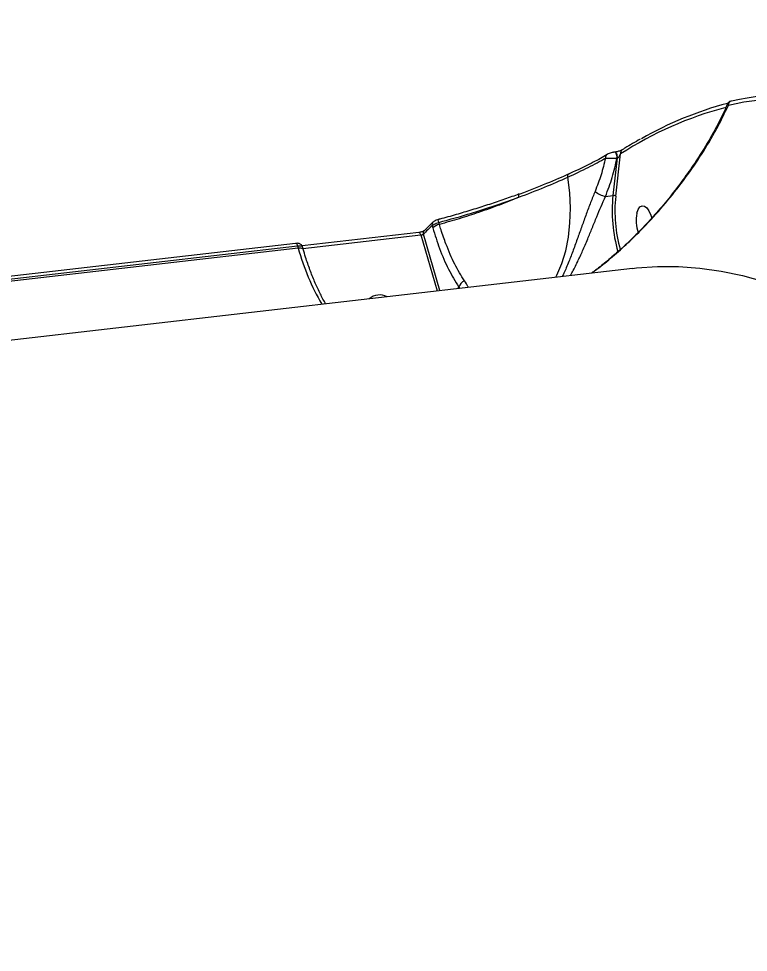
# Model space of a CAD drawing. Header units: millimetres. Extents: x -7447 to 8662, y -5576 to 6370.
# Drawn here: x 2122.6 to 2299.7, y -1813.8 to -1587.2 of the extents above; entities that cross this region are included whole.
import ezdxf

# ---------------------------------------------------------------- set-up
doc = ezdxf.new("R2010")
doc.units = ezdxf.units.MM
doc.layers.add('DiKom', color=7, linetype='Continuous')
doc.layers.add('DIKOM_ОБЪЕКТ', color=7, linetype='Continuous')
doc.styles.add('style1', font='arial.ttf', dxfattribs={"width": 0.8})
doc.dimstyles.new('1-50', dxfattribs={"dimtxt": 300, "dimasz": 200, "dimexe": 100, "dimexo": 0, "dimgap": 100, "dimtad": 1, "dimdec": 0, "dimtxsty": 'style1', "dimcen": 0, "dimclrd": 7, "dimclre": 7, "dimadec": 1, "dimazin": 2, "dimtfac": 1, "dimtdec": 0, "dimtmove": 1, "dimatfit": 3, "dimfxl": 0, "dimlwd": 25, "dimlwe": 18, "dimarcsym": 0})

# ---------------------------------------------------------------- blocks, each defined once
blk = doc.blocks.new('*D10')
at = {"color": 7, "linetype": 'Continuous', "lineweight": 18, "transparency": 16777216}
for p, q in [((-5489.75, 240.8), (-5489.75, 4573.49)), ((4778.18, -2126.78), (4778.18, 4573.49))]:
    blk.add_line(p, q, dxfattribs=at)
at = {"color": 7, "linetype": 'Continuous', "lineweight": 25, "transparency": 16777216}
blk.add_line((4578.18, 4473.49), (-5289.75, 4473.49), dxfattribs=at)
at = {"color": 7, "linetype": 'Continuous', "transparency": 16777216}
for points in [[(-5289.75, 4506.82), (-5289.75, 4440.16), (-5489.75, 4473.49)], [(4578.18, 4506.82), (4578.18, 4440.16), (4778.18, 4473.49)]]:
    blk.add_solid(points, dxfattribs=at)
at = {"layer": 'Defpoints', "color": 0, "linetype": 'Continuous', "transparency": 16777216}
for p in [(-5489.75, 4473.49), (-5489.75, 240.8), (4778.18, -2126.78)]:
    blk.add_point(p, dxfattribs=at)
at = {"color": 0, "linetype": 'Continuous', "lineweight": 15, "transparency": 16777216, "insert": (-777.31, 4726.76), "char_height": 300, "attachment_point": 5, "style": 'style1'}
blk.add_mtext('10300', dxfattribs=at)
blk = doc.blocks.new('*D11')
at = {"color": 7, "linetype": 'Continuous', "lineweight": 18, "transparency": 16777216}
for p, q in [((2045.4, 3512.26), (7772.09, 3512.26)), ((-1858.48, -4091.08), (7772.09, -4091.08))]:
    blk.add_line(p, q, dxfattribs=at)
at = {"color": 7, "linetype": 'Continuous', "lineweight": 25, "transparency": 16777216}
blk.add_line((7672.09, -3891.08), (7672.09, 3312.26), dxfattribs=at)
at = {"color": 7, "linetype": 'Continuous', "transparency": 16777216}
for points in [[(7638.76, 3312.26), (7705.42, 3312.26), (7672.09, 3512.26)], [(7638.76, -3891.08), (7705.42, -3891.08), (7672.09, -4091.08)]]:
    blk.add_solid(points, dxfattribs=at)
at = {"layer": 'Defpoints', "color": 0, "linetype": 'Continuous', "transparency": 16777216}
for p in [(2045.4, 3512.26), (7672.09, 3512.26), (-1858.48, -4091.08)]:
    blk.add_point(p, dxfattribs=at)
at = {"color": 0, "linetype": 'Continuous', "lineweight": 15, "transparency": 16777216, "insert": (7418.92, 3.22), "char_height": 300, "attachment_point": 5, "rotation": 90, "style": 'style1'}
blk.add_mtext('7600', dxfattribs=at)
blk = doc.blocks.new('*D12')
at = {"layer": 'Defpoints', "color": 0, "transparency": 16777216}
for p in [(-7446.93, 5919.72), (-7446.93, 736.93), (6905.53, -2412.68)]:
    blk.add_point(p, dxfattribs=at)
at = {"layer": 'DiKom', "color": 7, "lineweight": 18, "transparency": 16777216}
for p, q in [((-7446.93, 736.93), (-7446.93, 6019.72)), ((6905.53, -2412.68), (6905.53, 6019.72))]:
    blk.add_line(p, q, dxfattribs=at)
at = {"layer": 'DiKom', "color": 7, "lineweight": 25, "transparency": 16777216}
blk.add_line((6705.53, 5919.72), (-7246.93, 5919.72), dxfattribs=at)
at = {"layer": 'DiKom', "color": 7, "transparency": 16777216}
for points in [[(-7246.93, 5953.05), (-7246.93, 5886.39), (-7446.93, 5919.72)], [(6705.53, 5953.05), (6705.53, 5886.39), (6905.53, 5919.72)]]:
    blk.add_solid(points, dxfattribs=at)
at = {"layer": 'DiKom', "color": 0, "transparency": 16777216, "insert": (-918.31, 6173), "char_height": 300, "attachment_point": 5, "style": 'style1'}
blk.add_mtext('14300', dxfattribs=at)
blk = doc.blocks.new('*D13')
at = {"layer": 'Defpoints', "color": 0, "transparency": 16777216}
for p in [(2049.72, 5594.27), (-1141.86, -5576.35), (8561.69, -5576.35)]:
    blk.add_point(p, dxfattribs=at)
at = {"layer": 'DiKom', "color": 7, "lineweight": 18, "transparency": 16777216}
for p, q in [((2049.72, 5594.27), (8661.69, 5594.27)), ((-1141.86, -5576.35), (8661.69, -5576.35))]:
    blk.add_line(p, q, dxfattribs=at)
at = {"layer": 'DiKom', "color": 7, "lineweight": 25, "transparency": 16777216}
blk.add_line((8561.69, 5394.27), (8561.69, -5376.35), dxfattribs=at)
at = {"layer": 'DiKom', "color": 7, "transparency": 16777216}
for points in [[(8528.35, 5394.27), (8595.02, 5394.27), (8561.69, 5594.27)], [(8528.35, -5376.35), (8595.02, -5376.35), (8561.69, -5576.35)]]:
    blk.add_solid(points, dxfattribs=at)
at = {"layer": 'DiKom', "color": 0, "transparency": 16777216, "insert": (8308.52, 8.96), "char_height": 300, "attachment_point": 5, "rotation": 90, "style": 'style1'}
blk.add_mtext('11200', dxfattribs=at)

msp = doc.modelspace()

# ---------------------------------------------------------------- linework, layer by layer
at = {"layer": 'DIKOM_ОБЪЕКТ', "color": 7, "linetype": 'Continuous', "lineweight": 15}
for p, q in [((2265.33, -1620.2), (2264.77, -1620.52)), ((2267.23, -1619.6), (2267.14, -1619.63)), ((2267.32, -1619.59), (2267.23, -1619.6)), ((2267.49, -1630.3), (2268.67, -1620.03)), ((2267.87, -1621), (2266.82, -1630.14)), ((2267.79, -1621.01), (2267.87, -1621)), ((2264.99, -1630.35), (2266.82, -1630.14)), ((2224.39, -1636.01), (2224.39, -1636.01)), ((2223.13, -1636.63), (2221.01, -1638.7)), ((2222.92, -1637.46), (2223.08, -1638)), ((2224.71, -1637.16), (2224.56, -1636.66)), ((2219.7, -1639.13), (2191.39, -1642.39)), ((2191.6, -1643.01), (2220.18, -1639.71)), ((2220.18, -1639.71), (2224.13, -1653.3)), ((2224.81, -1653.22), (2220.82, -1639.51)), ((2189.81, -1641.75), (2115.65, -1650.31)), ((2116.13, -1650.9), (2190.28, -1642.34)), ((2190.46, -1642.94), (2116.3, -1651.5)), ((2190.28, -1642.34), (2190.46, -1642.94)), ((2191.65, -1643.19), (2191.47, -1642.57)), ((2271.56, -1647.83), (1980.47, -1681.42)), ((2229.43, -1652.37), (2229.11, -1652.72)), ((2229.43, -1652.37), (2229.62, -1652.67))]:
    msp.add_line(p, q, dxfattribs=at)
at = {"layer": 'DIKOM_ОБЪЕКТ', "color": 7, "linetype": 'Continuous', "lineweight": 15, "flags": 128}
for points in [[(2265.33, -1620.2), (2265.35, -1620.18), (2265.36, -1620.18)], [(2267.79, -1621.01), (2267.8, -1620.74), (2267.77, -1620.46), (2267.71, -1620.19), (2267.63, -1619.95), (2267.52, -1619.76), (2267.39, -1619.64), (2267.26, -1619.6), (2267.23, -1619.6)], [(2267.87, -1621), (2267.88, -1620.73), (2267.86, -1620.45), (2267.8, -1620.18), (2267.71, -1619.94), (2267.6, -1619.75), (2267.48, -1619.63), (2267.35, -1619.59), (2267.32, -1619.59)], [(2255.86, -1625.69), (2255.84, -1625.51), (2255.85, -1625.34), (2255.88, -1625.19), (2255.93, -1625.06), (2256.01, -1624.95), (2256.1, -1624.88), (2256.22, -1624.83), (2256.34, -1624.81)], [(2252.97, -1649.97), (2253.21, -1649.49), (2254.41, -1646.64), (2255.35, -1643.55), (2256.01, -1640.26), (2256.39, -1636.79), (2256.5, -1633.18), (2256.32, -1629.47), (2255.86, -1625.69)], [(2244.01, -1630.53), (2243.98, -1630.36), (2243.97, -1630.2), (2243.97, -1630.06), (2244, -1629.94), (2244.04, -1629.85), (2244.09, -1629.79), (2244.09, -1629.79)], [(2244.09, -1629.79), (2244.16, -1629.76), (2244.24, -1629.77)], [(2272.63, -1634.45), (2272.94, -1633.54), (2273.37, -1632.91), (2273.89, -1632.62), (2274.46, -1632.69), (2275.03, -1633.11), (2275.56, -1633.86), (2275.99, -1634.87), (2276.22, -1635.63)], [(2220.18, -1639.71), (2220.12, -1639.55), (2220.05, -1639.4), (2219.97, -1639.28), (2219.89, -1639.2), (2219.8, -1639.14), (2219.72, -1639.12), (2219.7, -1639.13)], [(2190.28, -1642.34), (2190.23, -1642.17), (2190.16, -1642.03), (2190.08, -1641.91), (2190, -1641.82), (2189.91, -1641.77), (2189.83, -1641.75), (2189.81, -1641.75)], [(2191.65, -1643.19), (2191.62, -1643.13), (2191.51, -1643.03), (2191.33, -1642.96), (2191.09, -1642.92), (2190.79, -1642.91), (2190.46, -1642.94)], [(2271.56, -1647.83), (2272.5, -1647.72), (2277.59, -1647.38), (2282.71, -1647.39), (2287.86, -1647.76), (2293.04, -1648.48), (2298.24, -1649.55), (2303.45, -1650.97)]]:
    msp.add_lwpolyline(points, dxfattribs=at)
at = {"layer": 'DIKOM_ОБЪЕКТ', "color": 7, "linetype": 'Continuous', "lineweight": 15}
for centre, radius, start, end in [((2312.3, -1687.88), 81.53, 80.6935, 102.3808), ((2313.11, -1687.04), 81.71, 80.6936, 102.3803), ((2317.22, -1695.5), 89.75, 104.8724, 122.7559), ((2317.65, -1693.47), 88.76, 105.0623, 119.6671), ((2295.74, -1608.14), 0.923, 99.3127, 186.8499), ((2265.82, -1620.89), 0.855, 125.2652, 191.0319), ((2269.53, -1619.81), 0.887, 124.4624, 194.1269), ((2266.12, -1624.69), 5.77, 230.5412, 258.7254), ((2302.4, -1633.87), 35.78, 174.0062, 196.0776), ((2266.95, -1631.05), 0.919, 54.6046, 98.3316), ((2302.01, -1633.92), 34.72, 174.0123, 195.6315), ((2180.74, -1647.98), 45.26, 14.4888, 15.3371), ((2281.86, -1636.24), 9.4, 169.0058, 197.7647), ((2317.28, -1736.4), 136.72, 133.6421, 134.8743), ((2223.71, -1637.21), 0.826, 135.0914, 197.2209), ((2225.56, -1640.81), 3.75, 103.1225, 131.3684), ((2221.6, -1639.26), 0.823, 136.576, 197.3666), ((2247.31, -1627.14), 59.01, 195.5343, 209.8764), ((2231.82, -1653.13), 2.52, 114.4289, 162.4051), ((2210.22, -1658.27), 4, 63.3117, 129.8558)]:
    msp.add_arc(centre, radius, start, end, dxfattribs=at)
for points, knots in [([(2261.57, -1648.98), (2261.83, -1648.79), (2263.49, -1647.65), (2266.31, -1645.32), (2270.03, -1642.06), (2274.14, -1638.06), (2278.5, -1633.34), (2282.96, -1627.86), (2286.99, -1622.28), (2289.96, -1617.55), (2292.61, -1612.87), (2293.94, -1610.09), (2294.82, -1608.25)], [0, 0, 0, 0, 0.016026, 0.098873, 0.184432, 0.270014, 0.401036, 0.532095, 0.666407, 0.800729, 0.868536, 1, 1, 1, 1]), ([(2294.59, -1607.89), (2294.4, -1608.34), (2293.66, -1610.1), (2292.09, -1613.2), (2289.88, -1617.19), (2287.36, -1621.24), (2284.56, -1625.34), (2281.53, -1629.4), (2278.32, -1633.33), (2275, -1637.03), (2271.6, -1640.49), (2268.31, -1643.58), (2265.19, -1646.24), (2263.03, -1647.98), (2261.84, -1648.83), (2261.64, -1648.97)], [0, 0, 0, 0, 0.0325, 0.125155, 0.219117, 0.314403, 0.410986, 0.50892, 0.603306, 0.693053, 0.778648, 0.860799, 0.927393, 0.987871, 1, 1, 1, 1]), ([(2294.59, -1607.89), (2294.58, -1607.9), (2294.51, -1607.98), (2294.61, -1608.11), (2294.77, -1608.22), (2294.82, -1608.25)], [0, 0, 0, 0, 0.119834, 0.73769, 1, 1, 1, 1]), ([(2295.51, -1607.24), (2295.47, -1607.25), (2295.35, -1607.28), (2295.24, -1607.31), (2295.07, -1607.37), (2294.9, -1607.47), (2294.71, -1607.63), (2294.62, -1607.79), (2294.58, -1607.88)], [0, 0, 0, 0, 0.16448, 0.40975, 0.538986, 0.653645, 0.81444, 1, 1, 1, 1]), ([(2273.42, -1616.47), (2272.18, -1617.17), (2270.71, -1618.01), (2269.26, -1618.93), (2269.02, -1619.08)], [0, 0, 0, 0, 0.840392, 1, 1, 1, 1]), ([(2265.03, -1620.42), (2263.93, -1621.04), (2261.48, -1622.42), (2258.16, -1623.97), (2256.34, -1624.81)], [0, 0, 0, 0, 0.453236, 1, 1, 1, 1]), ([(2267.07, -1619.63), (2266.99, -1619.64), (2266.76, -1619.67), (2266.34, -1619.78), (2265.84, -1619.94), (2265.53, -1620.07), (2265.37, -1620.17), (2265.36, -1620.18)], [0, 0, 0, 0, 0.120334, 0.356095, 0.617111, 0.976849, 1, 1, 1, 1]), ([(2269.01, -1619.08), (2269.01, -1619.08), (2269.01, -1619.09), (2268.87, -1619.16), (2268.62, -1619.27), (2268.23, -1619.4), (2267.84, -1619.5), (2267.53, -1619.56), (2267.38, -1619.58), (2267.32, -1619.59)], [0, 0, 0, 0, 0.039975, 0.184916, 0.397221, 0.616938, 0.783746, 0.914992, 1, 1, 1, 1]), ([(2267.87, -1621), (2267.89, -1621), (2267.93, -1620.99), (2268, -1620.96), (2268.06, -1620.92), (2268.18, -1620.82), (2268.33, -1620.65), (2268.52, -1620.36), (2268.61, -1620.14), (2268.67, -1620.03)], [0, 0, 0, 0, 0.044776, 0.074254, 0.153593, 0.194164, 0.37903, 0.661307, 1, 1, 1, 1]), ([(2255.86, -1625.69), (2257.59, -1624.88), (2261.1, -1623.24), (2263.68, -1621.79), (2264.98, -1621.06)], [0, 0, 0, 0, 0.493817, 1, 1, 1, 1]), ([(2264.98, -1621.06), (2264.66, -1622.41), (2264.02, -1625.12), (2262.98, -1627.8), (2262.46, -1629.15)], [0, 0, 0, 0, 0.49741, 1, 1, 1, 1]), ([(2264.98, -1621.06), (2265.13, -1621.07), (2265.43, -1621.09), (2266.12, -1621.09), (2266.86, -1621.07), (2267.44, -1621.04), (2267.72, -1621.02), (2267.79, -1621.01)], [0, 0, 0, 0, 0.241582, 0.483405, 0.716428, 0.930637, 1, 1, 1, 1]), ([(2264.99, -1630.35), (2265.58, -1628.81), (2266.76, -1625.72), (2267.44, -1622.59), (2267.79, -1621.01)], [0, 0, 0, 0, 0.496848, 1, 1, 1, 1]), ([(2256.34, -1624.81), (2254.51, -1625.63), (2250.8, -1627.27), (2246.45, -1628.93), (2244.24, -1629.77)], [0, 0, 0, 0, 0.494174, 1, 1, 1, 1]), ([(2244.01, -1630.53), (2246.12, -1629.73), (2250.39, -1628.11), (2254.02, -1626.5), (2255.86, -1625.69)], [0, 0, 0, 0, 0.494163, 1, 1, 1, 1]), ([(2262.46, -1629.15), (2262.1, -1630.03), (2261.38, -1631.83), (2260.32, -1634.67), (2259.28, -1637.56), (2258.23, -1640.5), (2257.17, -1643.43), (2256.05, -1646.33), (2255.16, -1648.49), (2254.64, -1649.53), (2254.51, -1649.79)], [0, 0, 0, 0, 0.120078, 0.243387, 0.368744, 0.496989, 0.638351, 0.782813, 0.946223, 1, 1, 1, 1]), ([(2244.08, -1629.76), (2243.92, -1629.82), (2242.62, -1630.3), (2240.06, -1631.2), (2236.39, -1632.44), (2232.6, -1633.64), (2228.74, -1634.78), (2225.99, -1635.56), (2224.53, -1635.93), (2224.38, -1635.97)], [0, 0, 0, 0, 0.026455, 0.215195, 0.405233, 0.596126, 0.78736, 0.978254, 1, 1, 1, 1]), ([(2224.56, -1636.66), (2227.23, -1635.93), (2231.27, -1634.82), (2236.5, -1633.15), (2240.36, -1631.86), (2242.81, -1630.97), (2244.01, -1630.53)], [0, 0, 0, 0, 0.395169, 0.59867, 0.802168, 1, 1, 1, 1]), ([(2244.01, -1630.53), (2242.44, -1631.18), (2239.28, -1632.47), (2234.4, -1634.21), (2229.53, -1635.8), (2226.32, -1636.7), (2224.71, -1637.16)], [0, 0, 0, 0, 0.259853, 0.522843, 0.760229, 1, 1, 1, 1]), ([(2256.48, -1649.57), (2256.6, -1649.36), (2257.19, -1648.38), (2258.18, -1646.37), (2259.46, -1643.6), (2260.62, -1640.85), (2261.77, -1638.05), (2262.85, -1635.4), (2263.93, -1632.79), (2264.64, -1631.17), (2264.99, -1630.35)], [0, 0, 0, 0, 0.046006, 0.218719, 0.363584, 0.511265, 0.638054, 0.76754, 0.88241, 1, 1, 1, 1]), ([(2224.57, -1635.97), (2224.45, -1636), (2224.14, -1636.07), (2223.61, -1636.27), (2223.3, -1636.5), (2223.13, -1636.63)], [0, 0, 0, 0, 0.212366, 0.566756, 1, 1, 1, 1]), ([(2222.92, -1637.46), (2222.95, -1637.43), (2223.06, -1637.32), (2223.37, -1637.12), (2223.92, -1636.86), (2224.35, -1636.73), (2224.56, -1636.66)], [0, 0, 0, 0, 0.08189, 0.388052, 0.693962, 1, 1, 1, 1]), ([(2223.08, -1638), (2223.62, -1639.69), (2224.74, -1643.26), (2226.88, -1648.18), (2228.57, -1650.96), (2229.43, -1652.37)], [0, 0, 0, 0, 0.306974, 0.648467, 1, 1, 1, 1]), ([(2230.78, -1650.84), (2229.98, -1649.54), (2228.36, -1646.9), (2226.5, -1642.58), (2225.33, -1639.23), (2224.84, -1637.6), (2224.71, -1637.16)], [0, 0, 0, 0, 0.341496, 0.692998, 0.918012, 1, 1, 1, 1]), ([(2221.01, -1638.69), (2221.01, -1638.69), (2221, -1638.7), (2220.92, -1638.75), (2220.78, -1638.83), (2220.54, -1638.93), (2220.23, -1639.03), (2219.92, -1639.1), (2219.76, -1639.12), (2219.7, -1639.12)], [0, 0, 0, 0, 0.087008, 0.192849, 0.32013, 0.488336, 0.67601, 0.880507, 1, 1, 1, 1]), ([(2220.18, -1639.71), (2220.23, -1639.71), (2220.33, -1639.69), (2220.5, -1639.65), (2220.65, -1639.6), (2220.76, -1639.55), (2220.8, -1639.52), (2220.82, -1639.51)], [0, 0, 0, 0, 0.213995, 0.428192, 0.642767, 0.857871, 1, 1, 1, 1]), ([(2191.46, -1642.58), (2191.45, -1642.53), (2191.41, -1642.36), (2191.23, -1642.12), (2190.95, -1641.9), (2190.63, -1641.78), (2190.26, -1641.72), (2189.96, -1641.75), (2189.8, -1641.77)], [0, 0, 0, 0, 0.066986, 0.250742, 0.411768, 0.568453, 0.764239, 1, 1, 1, 1]), ([(2190.28, -1642.34), (2190.41, -1642.33), (2190.74, -1642.3), (2191.14, -1642.34), (2191.42, -1642.43), (2191.44, -1642.54), (2191.45, -1642.58)], [0, 0, 0, 0, 0.202688, 0.512038, 0.821562, 1, 1, 1, 1]), ([(2197.09, -1656.42), (2197.04, -1656.34), (2196.55, -1655.5), (2195.64, -1653.75), (2194.41, -1651.07), (2193.27, -1648.17), (2192.35, -1645.53), (2191.84, -1643.83), (2191.65, -1643.19)], [0, 0, 0, 0, 0.021429, 0.233383, 0.445892, 0.65898, 0.872552, 1, 1, 1, 1]), ([(2231.69, -1652.43), (2231.67, -1652.36), (2231.46, -1651.84), (2231.1, -1651.31), (2230.78, -1650.84)], [0, 0, 0, 0, 0.125345, 1, 1, 1, 1])]:
    msp.add_open_spline(points, degree=3, knots=knots, dxfattribs=at)

# ---------------------------------------------------------------- dimensions: what is measured, and where the dimension line sits
at = {"color": 7, "linetype": 'Continuous', "lineweight": 15}
for base, p1, p2, angle, text, picture, middle in [((-5489.75, 4473.49), (4778.18, -2126.78), (-5489.75, 240.8), 180, '10300', '*D10', (-777.31, 4473.49)), ((7672.09, 3512.26), (-1858.48, -4091.08), (2045.4, 3512.26), 270, '7600', '*D11', (7672.09, 3.22))]:
    dim = msp.add_linear_dim(base=base, p1=p1, p2=p2, angle=angle, text=text, dimstyle='1-50', dxfattribs=at)
    dim.commit()
    dim.dimension.update_dxf_attribs({"geometry": picture, "text_midpoint": middle, "dimtype": 160})
at = {"layer": 'DiKom'}
for base, p1, p2, angle, text, picture, middle in [((-7446.93, 5919.72), (6905.53, -2412.68), (-7446.93, 736.93), 180, '14300', '*D12', (-918.31, 5919.72)), ((8561.69, -5576.35), (2049.72, 5594.27), (-1141.86, -5576.35), 270, '11200', '*D13', (8561.69, 8.96))]:
    dim = msp.add_linear_dim(base=base, p1=p1, p2=p2, angle=angle, text=text, dimstyle='1-50', dxfattribs=at)
    dim.commit()
    dim.dimension.update_dxf_attribs({"geometry": picture, "text_midpoint": middle, "dimtype": 160})

doc.saveas('drawing.dxf')
